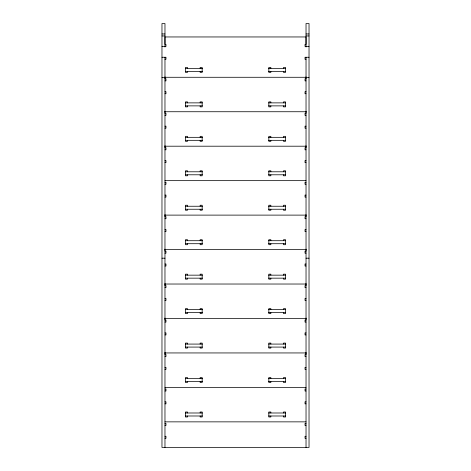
<?xml version="1.0" encoding="UTF-8"?>
<svg xmlns="http://www.w3.org/2000/svg" width="471" height="471" viewBox="0 0 471 471"><rect width="100%" height="100%" fill="white"/><g stroke="black" fill="none" stroke-linecap="round" stroke-linejoin="round"><path stroke-width="0.71" d="M164.974 352.502L164.974 354.539L165.975 354.539L165.975 356.541L164.974 356.541M164.974 318.049L164.974 320.08L165.975 320.08L165.975 322.082L164.974 322.082M164.974 283.589L164.974 285.626L165.975 285.626L165.975 287.628L164.974 287.628M164.974 249.13L164.974 251.167L165.975 251.167L165.975 253.168L164.974 253.168M164.974 214.676L164.974 216.707L165.975 216.707L165.975 218.709L164.974 218.709M164.974 145.757L164.974 147.794L165.975 147.794L165.975 149.796L164.974 149.796M164.974 111.297L164.974 113.334L165.975 113.334L165.975 115.336L164.974 115.336M164.974 76.844L164.974 78.875L165.975 78.875L165.975 80.877L164.974 80.877M306.026 352.502L306.026 354.539L305.025 354.539L305.025 356.541L306.026 356.541M306.026 318.049L306.026 320.08L305.025 320.08L305.025 322.082L306.026 322.082M306.026 283.589L306.026 285.626L305.025 285.626L305.025 287.628L306.026 287.628M306.026 249.13L306.026 251.167L305.025 251.167L305.025 253.168L306.026 253.168M306.026 214.676L306.026 216.707L305.025 216.707L305.025 218.709L306.026 218.709M306.026 145.757L306.026 147.794L305.025 147.794L305.025 149.796L306.026 149.796M306.026 111.297L306.026 113.334L305.025 113.334L305.025 115.336L306.026 115.336M306.026 76.844L306.026 78.875L305.025 78.875L305.025 80.877L306.026 80.877M161.971 33.959L164.974 33.959M306.026 33.959L309.029 33.959M161.971 35.955L164.974 35.955M306.026 35.955L309.029 35.955M161.971 46.423L165.975 46.423L165.975 44.421L164.974 44.421L164.974 36.956L306.026 36.956L306.026 44.421L305.025 44.421L305.025 46.423L309.029 46.423M161.971 57.256L165.975 57.256L165.975 59.258L164.974 59.258M309.029 57.256L305.025 57.256L305.025 59.258L306.026 59.258M185.48 68.413L202.442 68.413M268.558 68.413L285.52 68.413M185.48 71.415L202.442 71.415M268.558 71.415L285.52 71.415M164.974 77.279L306.026 77.279M161.971 77.385L164.974 77.385M306.026 77.385L309.029 77.385M164.974 91.715L165.975 91.715L165.975 93.717L164.974 93.717M306.026 91.715L305.025 91.715L305.025 93.717L306.026 93.717M185.48 102.872L202.442 102.872M268.558 102.872L285.52 102.872M185.48 105.875L202.442 105.875M268.558 105.875L285.52 105.875M164.974 111.739L306.026 111.739M164.974 126.175L165.975 126.175L165.975 128.177L164.974 128.177M306.026 126.175L305.025 126.175L305.025 128.177L306.026 128.177M185.48 137.332L202.442 137.332M268.558 137.332L285.52 137.332M185.48 140.329L202.442 140.329M268.558 140.329L285.52 140.329M164.974 146.198L306.026 146.198M164.974 160.629L165.975 160.629L165.975 162.63L164.974 162.63M306.026 160.629L305.025 160.629L305.025 162.63L306.026 162.63M185.48 171.785L202.442 171.785M268.558 171.785L285.52 171.785M185.48 174.788L202.442 174.788M268.558 174.788L285.52 174.788M164.974 180.652L306.026 180.652M164.974 182.253L165.975 182.253L165.975 184.249L164.974 184.249M306.026 182.253L305.025 182.253L305.025 184.249L306.026 184.249M164.974 195.088L165.975 195.088L165.975 197.09L164.974 197.09M306.026 195.088L305.025 195.088L305.025 197.09L306.026 197.09M185.48 206.245L202.442 206.245M268.558 206.245L285.52 206.245M185.48 209.248L202.442 209.248M268.558 209.248L285.52 209.248M164.974 215.112L306.026 215.112M164.974 229.548L165.975 229.548L165.975 231.549L164.974 231.549M306.026 229.548L305.025 229.548L305.025 231.549L306.026 231.549M185.48 240.705L202.442 240.705M268.558 240.705L285.52 240.705M185.48 243.707L202.442 243.707M268.558 243.707L285.52 243.707M164.974 249.571L306.026 249.571M161.971 258.19L164.974 258.19M306.026 258.19L309.029 258.19M164.974 264.007L165.975 264.007L165.975 266.003L164.974 266.003M306.026 264.007L305.025 264.007L305.025 266.003L306.026 266.003M185.48 275.158L202.442 275.158M268.558 275.158L285.52 275.158M185.48 278.161L202.442 278.161M268.558 278.161L285.52 278.161M164.974 284.025L306.026 284.025M164.974 298.461L165.975 298.461L165.975 300.463L164.974 300.463M306.026 298.461L305.025 298.461L305.025 300.463L306.026 300.463M185.48 309.618L202.442 309.618M268.558 309.618L285.52 309.618M185.48 312.62L202.442 312.62M268.558 312.62L285.52 312.62M164.974 318.484L306.026 318.484M164.974 332.92L165.975 332.92L165.975 334.922L164.974 334.922M306.026 332.92L305.025 332.92L305.025 334.922L306.026 334.922M185.48 344.077L202.442 344.077M268.558 344.077L285.52 344.077M185.48 347.08L202.442 347.08M268.558 347.08L285.52 347.08M164.974 352.944L306.026 352.944M164.974 367.38L165.975 367.38L165.975 369.382L164.974 369.382M306.026 367.38L305.025 367.38L305.025 369.382L306.026 369.382M185.48 378.537L202.442 378.537M268.558 378.537L285.52 378.537M185.48 381.534L202.442 381.534M268.558 381.534L285.52 381.534M164.974 387.403L306.026 387.403M164.974 388.999L165.975 388.999L165.975 391.001L164.974 391.001M306.026 388.999L305.025 388.999L305.025 391.001L306.026 391.001M164.974 401.834L165.975 401.834L165.975 403.835L164.974 403.835M306.026 401.834L305.025 401.834L305.025 403.835L306.026 403.835M185.48 412.99L202.442 412.99M268.558 412.99L285.52 412.99M185.48 415.993L202.442 415.993M268.558 415.993L285.52 415.993M164.974 421.857L306.026 421.857M164.974 423.453L165.975 423.453L165.975 425.454L164.974 425.454M306.026 423.453L305.025 423.453L305.025 425.454L306.026 425.454M164.974 436.293L165.975 436.293L165.975 438.295L164.974 438.295M306.026 436.293L305.025 436.293L305.025 438.295L306.026 438.295M306.026 47.053L306.026 23.55L309.029 23.55L309.029 447.45L161.971 447.45L161.971 23.55L164.974 23.55L164.974 47.053M306.026 57.256L306.026 447.45M283.518 68.413L283.518 67.412L285.52 67.412L285.52 72.416L283.518 72.416L283.518 71.415M283.518 102.872L283.518 101.871L285.52 101.871L285.52 106.876L283.518 106.876L283.518 105.875M283.518 137.332L283.518 136.331L285.52 136.331L285.52 141.329L283.518 141.329L283.518 140.329M283.518 171.785L283.518 170.785L285.52 170.785L285.52 175.789L283.518 175.789L283.518 174.788M283.518 206.245L283.518 205.244L285.52 205.244L285.52 210.249L283.518 210.249L283.518 209.248M283.518 240.705L283.518 239.704L285.52 239.704L285.52 244.702L283.518 244.702L283.518 243.707M283.518 275.158L283.518 274.163L285.52 274.163L285.52 279.162L283.518 279.162L283.518 278.161M283.518 309.618L283.518 308.617L285.52 308.617L285.52 313.621L283.518 313.621L283.518 312.62M283.518 344.077L283.518 343.076L285.52 343.076L285.52 348.081L283.518 348.081L283.518 347.08M283.518 378.537L283.518 377.536L285.52 377.536L285.52 382.534L283.518 382.534L283.518 381.534M283.518 412.99L283.518 411.99L285.52 411.99L285.52 416.994L283.518 416.994L283.518 415.993M270.849 68.413L270.849 67.412L268.847 67.412L268.847 72.416L270.849 72.416L270.849 71.415M270.849 102.872L270.849 101.871L268.847 101.871L268.847 106.876L270.849 106.876L270.849 105.875M270.849 137.332L270.849 136.331L268.847 136.331L268.847 141.329L270.849 141.329L270.849 140.329M270.849 171.785L270.849 170.785L268.847 170.785L268.847 175.789L270.849 175.789L270.849 174.788M270.849 206.245L270.849 205.244L268.847 205.244L268.847 210.249L270.849 210.249L270.849 209.248M270.849 240.705L270.849 239.704L268.847 239.704L268.847 244.702L270.849 244.702L270.849 243.707M270.849 275.158L270.849 274.163L268.847 274.163L268.847 279.162L270.849 279.162L270.849 278.161M270.849 309.618L270.849 308.617L268.847 308.617L268.847 313.621L270.849 313.621L270.849 312.62M270.849 344.077L270.849 343.076L268.847 343.076L268.847 348.081L270.849 348.081L270.849 347.08M270.849 378.537L270.849 377.536L268.847 377.536L268.847 382.534L270.849 382.534L270.849 381.534M270.849 412.99L270.849 411.99L268.847 411.99L268.847 416.994L270.849 416.994L270.849 415.993M200.151 68.413L200.151 67.412L202.153 67.412L202.153 72.416L200.151 72.416L200.151 71.415M200.151 102.872L200.151 101.871L202.153 101.871L202.153 106.876L200.151 106.876L200.151 105.875M200.151 137.332L200.151 136.331L202.153 136.331L202.153 141.329L200.151 141.329L200.151 140.329M200.151 171.785L200.151 170.785L202.153 170.785L202.153 175.789L200.151 175.789L200.151 174.788M200.151 206.245L200.151 205.244L202.153 205.244L202.153 210.249L200.151 210.249L200.151 209.248M200.151 240.705L200.151 239.704L202.153 239.704L202.153 244.702L200.151 244.702L200.151 243.707M200.151 275.158L200.151 274.163L202.153 274.163L202.153 279.162L200.151 279.162L200.151 278.161M200.151 309.618L200.151 308.617L202.153 308.617L202.153 313.621L200.151 313.621L200.151 312.62M200.151 344.077L200.151 343.076L202.153 343.076L202.153 348.081L200.151 348.081L200.151 347.08M200.151 378.537L200.151 377.536L202.153 377.536L202.153 382.534L200.151 382.534L200.151 381.534M200.151 412.99L200.151 411.99L202.153 411.99L202.153 416.994L200.151 416.994L200.151 415.993M187.482 68.413L187.482 67.412L185.48 67.412L185.48 72.416L187.482 72.416L187.482 71.415M187.482 102.872L187.482 101.871L185.48 101.871L185.48 106.876L187.482 106.876L187.482 105.875M187.482 137.332L187.482 136.331L185.48 136.331L185.48 141.329L187.482 141.329L187.482 140.329M187.482 171.785L187.482 170.785L185.48 170.785L185.48 175.789L187.482 175.789L187.482 174.788M187.482 206.245L187.482 205.244L185.48 205.244L185.48 210.249L187.482 210.249L187.482 209.248M187.482 240.705L187.482 239.704L185.48 239.704L185.48 244.702L187.482 244.702L187.482 243.707M187.482 275.158L187.482 274.163L185.48 274.163L185.48 279.162L187.482 279.162L187.482 278.161M187.482 309.618L187.482 308.617L185.48 308.617L185.48 313.621L187.482 313.621L187.482 312.62M187.482 344.077L187.482 343.076L185.48 343.076L185.48 348.081L187.482 348.081L187.482 347.08M187.482 378.537L187.482 377.536L185.48 377.536L185.48 382.534L187.482 382.534L187.482 381.534M187.482 412.99L187.482 411.99L185.48 411.99L185.48 416.994L187.482 416.994L187.482 415.993M164.974 57.256L164.974 447.45"/></g></svg>
